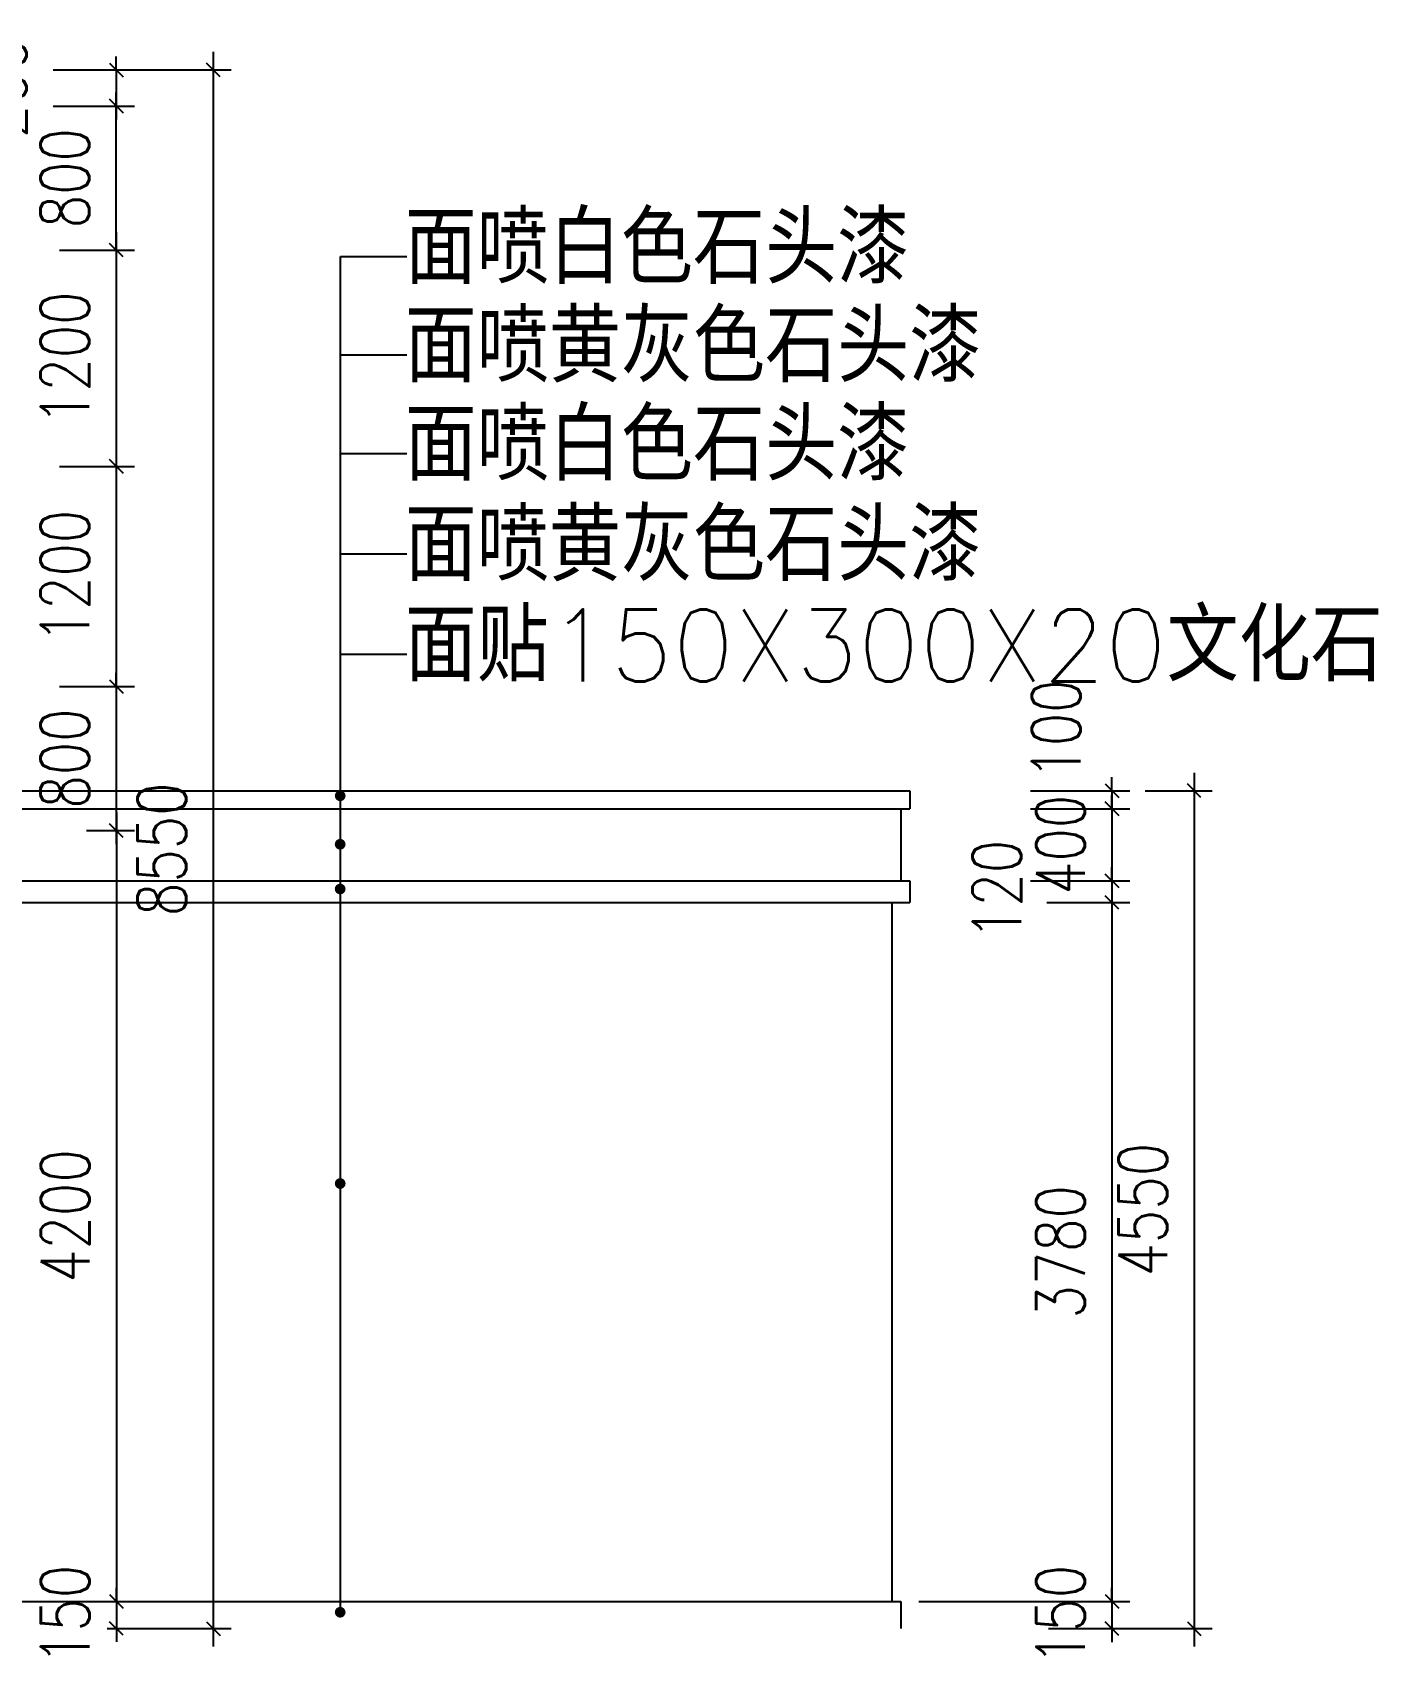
# Model space of a CAD drawing. Extents: x 249174 to 363784, y -3149 to 82603.
# Drawn here: x 356317 to 363784, y 1287 to 10374 of the extents above; entities that cross this region are included whole.
import ezdxf

# ---------------------------------------------------------------- set-up
doc = ezdxf.new("R2010")
doc.units = 0
doc.header["$LTSCALE"] = 1000
doc.header["$MEASUREMENT"] = 0
doc.linetypes.add('DOTE', pattern=[2.42, 2, -0.2, 0.02, -0.2])
doc.layers.get('0').update_dxf_attribs({"linetype": 'CONTINUOUS'})
doc.layers.get('DEFPOINTS').update_dxf_attribs({"color": 6, "linetype": 'CONTINUOUS'})
for name, color, linetype in [('DIM', 3, 'CONTINUOUS'), ('DOTE', 4, 'DOTE'), ('W', 6, 'CONTINUOUS'), ('字样', 2, 'CONTINUOUS')]:
    doc.layers.add(name, color=color, linetype=linetype)
doc.styles.add('DIM_FONT', font='SIMPLEX', dxfattribs={"width": 0.8})
doc.styles.add('HZ', font='txt', dxfattribs={"bigfont": 'hztxt'})
doc.dimstyles.new('DIMN', dxfattribs={"dimtxt": 300, "dimasz": 1, "dimexe": 250, "dimexo": 300, "dimgap": 150, "dimtad": 1, "dimdec": 0, "dimzin": 0, "dimtxsty": 'DIM_FONT', "dimblk": '_DIMX', "dimblk1": '_DIMX', "dimblk2": '_DIMX', "dimcen": 100, "dimdle": 250, "dimclrd": 3, "dimclre": 3, "dimclrt": 7, "dimazin": 3, "dimtfac": 1, "dimtdec": 0, "dimtix": 1, "dimtmove": 0, "dimatfit": 3, "dimtolj": 1, "dimtzin": 0})

# ---------------------------------------------------------------- blocks, each defined once
blk = doc.blocks.new('_OBLIQUE')
at = {"color": 0, "linetype": 'BYBLOCK'}
blk.add_line((-0.5, -0.5), (0.5, 0.5), dxfattribs=at)
blk = doc.blocks.new('*D98')
at = {"color": 3, "linetype": 'BYBLOCK'}
for p, q in [((274425, -93946.4), (274425, -93871.4)), ((274110.4, -93946.4), (274525, -93946.4)), ((274425, -94746.4), (274425, -93946.4)), ((274110.4, -94746.4), (274525, -94746.4)), ((274425, -94746.4), (274425, -94821.4))]:
    blk.add_line(p, q, dxfattribs=at)
at = {"layer": 'DEFPOINTS', "color": 0, "linetype": 'BYBLOCK'}
for p in [(274010.4, -93946.4), (274425, -93946.4), (274010.4, -94746.4)]:
    blk.add_point(p, dxfattribs=at)
at = {"color": 3, "linetype": 'BYBLOCK', "xscale": 75, "yscale": 75, "zscale": 75}
for p, rotation in [((274425, -93946.4), 270), ((274425, -94746.4), 90)]:
    blk.add_blockref('_OBLIQUE', p, dxfattribs=dict(at, rotation=rotation))
at = {"color": 7, "linetype": 'BYBLOCK', "insert": (274140, -94346.4), "char_height": 270, "attachment_point": 5, "rotation": 90, "style": 'DIM_FONT'}
blk.add_mtext('\\A1;800', dxfattribs=at)
blk = doc.blocks.new('_DIMX')
blk.add_line((-150, 0), (150, 0))
at = {"const_width": 50}
blk.add_lwpolyline([(-70, -70), (70, 70)], dxfattribs=at)
blk = doc.blocks.new('*D120')
at = {"color": 3, "linetype": 'BYBLOCK'}
for p, q in [((303280.9, -89472.8), (303280.9, -98322.8)), ((302693, -89572.8), (303380.9, -89572.8)), ((302693, -98222.8), (303380.9, -98222.8))]:
    blk.add_line(p, q, dxfattribs=at)
at = {"layer": 'DEFPOINTS', "color": 0, "linetype": 'BYBLOCK'}
for p in [(302593, -89572.8), (302593, -98222.8), (303280.9, -98222.8)]:
    blk.add_point(p, dxfattribs=at)
at = {"color": 3, "linetype": 'BYBLOCK', "xscale": 75, "yscale": 75, "zscale": 75}
for p, rotation in [((303280.9, -89572.8), 90), ((303280.9, -98222.8), 270)]:
    blk.add_blockref('_OBLIQUE', p, dxfattribs=dict(at, rotation=rotation))
at = {"color": 7, "linetype": 'BYBLOCK', "insert": (302995.9, -93897.8), "char_height": 270, "attachment_point": 5, "rotation": 90, "style": 'DIM_FONT'}
blk.add_mtext('\\A1;8550', dxfattribs=at)
blk = doc.blocks.new('*D102')
at = {"color": 3, "linetype": 'BYBLOCK'}
for p, q in [((274425.4, -102245.4), (274425.4, -102170.4)), ((274425.4, -102245.4), (274425.4, -102395.4)), ((274425.4, -102395.4), (274425.4, -102470.4))]:
    blk.add_line(p, q, dxfattribs=at)
at = {"layer": 'DEFPOINTS', "color": 0, "linetype": 'BYBLOCK'}
for p in [(274425.4, -102245.4), (274425.4, -102395.4), (274425.4, -102395.4)]:
    blk.add_point(p, dxfattribs=at)
at = {"color": 3, "linetype": 'BYBLOCK', "xscale": 75, "yscale": 75, "zscale": 75}
for p, rotation in [((274425.4, -102245.4), 270), ((274425.4, -102395.4), 90)]:
    blk.add_blockref('_OBLIQUE', p, dxfattribs=dict(at, rotation=rotation))
at = {"color": 7, "linetype": 'BYBLOCK', "insert": (274140.4, -102320.4), "char_height": 270, "attachment_point": 5, "rotation": 90, "style": 'DIM_FONT'}
blk.add_mtext('\\A1;150', dxfattribs=at)
blk = doc.blocks.new('*D96')
at = {"color": 3, "linetype": 'BYBLOCK'}
for p, q in [((302743.3, -93694.3), (302743.3, -98171.8)), ((302578.4, -93794.3), (302843.3, -93794.3)), ((302578.4, -98071.8), (302843.3, -98071.8))]:
    blk.add_line(p, q, dxfattribs=at)
at = {"layer": 'DEFPOINTS', "color": 0, "linetype": 'BYBLOCK'}
for p in [(302478.4, -93794.3), (302478.4, -98071.8), (302743.3, -98071.8)]:
    blk.add_point(p, dxfattribs=at)
at = {"color": 3, "linetype": 'BYBLOCK', "xscale": 75, "yscale": 75, "zscale": 75}
for p, rotation in [((302743.3, -93794.3), 90), ((302743.3, -98071.8), 270)]:
    blk.add_blockref('_OBLIQUE', p, dxfattribs=dict(at, rotation=rotation))
at = {"color": 7, "linetype": 'BYBLOCK', "insert": (302458.3, -95933.1), "char_height": 270, "attachment_point": 5, "rotation": 90, "style": 'DIM_FONT'}
blk.add_mtext('\\A1;4200', dxfattribs=at)
blk = doc.blocks.new('*D97')
at = {"color": 3, "linetype": 'BYBLOCK'}
for p, q in [((274425, -95846.4), (274425, -97267.9)), ((274410.4, -95946.4), (274525, -95946.4)), ((274110.4, -97167.9), (274525, -97167.9))]:
    blk.add_line(p, q, dxfattribs=at)
at = {"layer": 'DEFPOINTS', "color": 0, "linetype": 'BYBLOCK'}
for p in [(274310.4, -95946.4), (274010.4, -97167.9), (274425, -97167.9)]:
    blk.add_point(p, dxfattribs=at)
at = {"color": 3, "linetype": 'BYBLOCK', "xscale": 75, "yscale": 75, "zscale": 75}
for p, rotation in [((274425, -95946.4), 90), ((274425, -97167.9), 270)]:
    blk.add_blockref('_OBLIQUE', p, dxfattribs=dict(at, rotation=rotation))
at = {"color": 7, "linetype": 'BYBLOCK', "insert": (274140, -96557.1), "char_height": 270, "attachment_point": 5, "rotation": 90, "style": 'DIM_FONT'}
blk.add_mtext('\\A1;1200', dxfattribs=at)
blk = doc.blocks.new('*D99')
at = {"color": 3, "linetype": 'BYBLOCK'}
for p, q in [((274425, -94646.4), (274425, -96046.4)), ((274110.4, -94746.4), (274525, -94746.4)), ((274110.4, -95946.4), (274525, -95946.4))]:
    blk.add_line(p, q, dxfattribs=at)
at = {"layer": 'DEFPOINTS', "color": 0, "linetype": 'BYBLOCK'}
for p in [(274010.4, -94746.4), (274010.4, -95946.4), (274425, -95946.4)]:
    blk.add_point(p, dxfattribs=at)
at = {"color": 3, "linetype": 'BYBLOCK', "xscale": 75, "yscale": 75, "zscale": 75}
for p, rotation in [((274425, -94746.4), 90), ((274425, -95946.4), 270)]:
    blk.add_blockref('_OBLIQUE', p, dxfattribs=dict(at, rotation=rotation))
at = {"color": 7, "linetype": 'BYBLOCK', "insert": (274140, -95346.4), "char_height": 270, "attachment_point": 5, "rotation": 90, "style": 'DIM_FONT'}
blk.add_mtext('\\A1;1200', dxfattribs=at)
blk = doc.blocks.new('*D100')
at = {"color": 3, "linetype": 'BYBLOCK'}
for p, q in [((274425, -97167.9), (274425, -97092.9)), ((274260.4, -97167.9), (274525, -97167.9)), ((274425, -97167.9), (274425, -97967.9)), ((274260.4, -97967.9), (274525, -97967.9)), ((274425, -97967.9), (274425, -98042.9))]:
    blk.add_line(p, q, dxfattribs=at)
at = {"layer": 'DEFPOINTS', "color": 0, "linetype": 'BYBLOCK'}
for p in [(274160.4, -97167.9), (274160.4, -97967.9), (274425, -97967.9)]:
    blk.add_point(p, dxfattribs=at)
at = {"color": 3, "linetype": 'BYBLOCK', "xscale": 75, "yscale": 75, "zscale": 75}
for p, rotation in [((274425, -97167.9), 270), ((274425, -97967.9), 90)]:
    blk.add_blockref('_OBLIQUE', p, dxfattribs=dict(at, rotation=rotation))
at = {"color": 7, "linetype": 'BYBLOCK', "insert": (274140, -97567.9), "char_height": 270, "attachment_point": 5, "rotation": 90, "style": 'DIM_FONT'}
blk.add_mtext('\\A1;800', dxfattribs=at)
blk = doc.blocks.new('*D118')
at = {"color": 3, "linetype": 'BYBLOCK'}
for p, q in [((308268.5, -98071.8), (308268.5, -97996.8)), ((307968.5, -98071.8), (308018.5, -98071.8)), ((308268.5, -98071.8), (308268.5, -98222.8)), ((307916.4, -98222.8), (308518.5, -98222.8)), ((308268.5, -98222.8), (308268.5, -98297.8))]:
    blk.add_line(p, q, dxfattribs=at)
at = {"layer": 'DEFPOINTS', "color": 0, "linetype": 'BYBLOCK'}
for p in [(308268.5, -98071.8), (307616.4, -98222.8), (308268.5, -98222.8)]:
    blk.add_point(p, dxfattribs=at)
at = {"color": 3, "linetype": 'BYBLOCK', "xscale": 75, "yscale": 75, "zscale": 75}
for p, rotation in [((308268.5, -98071.8), 270), ((308268.5, -98222.8), 90)]:
    blk.add_blockref('_OBLIQUE', p, dxfattribs=dict(at, rotation=rotation))
at = {"color": 7, "linetype": 'BYBLOCK', "insert": (307983.5, -98147.3), "char_height": 270, "attachment_point": 5, "rotation": 90, "style": 'DIM_FONT'}
blk.add_mtext('\\A1;150', dxfattribs=at)
blk = doc.blocks.new('*D119')
at = {"color": 3, "linetype": 'BYBLOCK'}
for p, q in [((308725.1, -93472.8), (308725.1, -98322.8)), ((308453, -93572.8), (308825.1, -93572.8)), ((308453, -98222.8), (308825.1, -98222.8))]:
    blk.add_line(p, q, dxfattribs=at)
at = {"layer": 'DEFPOINTS', "color": 0, "linetype": 'BYBLOCK'}
for p in [(308353, -93572.8), (308353, -98222.8), (308725.1, -98222.8)]:
    blk.add_point(p, dxfattribs=at)
at = {"color": 3, "linetype": 'BYBLOCK', "xscale": 75, "yscale": 75, "zscale": 75}
for p, rotation in [((308725.1, -93572.8), 90), ((308725.1, -98222.8), 270)]:
    blk.add_blockref('_OBLIQUE', p, dxfattribs=dict(at, rotation=rotation))
at = {"color": 7, "linetype": 'BYBLOCK', "insert": (308440.1, -95897.8), "char_height": 270, "attachment_point": 5, "rotation": 90, "style": 'DIM_FONT'}
blk.add_mtext('\\A1;4550', dxfattribs=at)
blk = doc.blocks.new('*D117')
at = {"color": 3, "linetype": 'BYBLOCK'}
for p, q in [((308268.5, -94092.8), (308268.5, -98171.8)), ((307907.6, -94192.8), (308368.5, -94192.8)), ((307196.6, -98071.8), (308368.5, -98071.8))]:
    blk.add_line(p, q, dxfattribs=at)
at = {"layer": 'DEFPOINTS', "color": 0, "linetype": 'BYBLOCK'}
for p in [(307807.6, -94192.8), (307096.6, -98071.8), (308268.5, -98071.8)]:
    blk.add_point(p, dxfattribs=at)
at = {"color": 3, "linetype": 'BYBLOCK', "xscale": 75, "yscale": 75, "zscale": 75}
for p, rotation in [((308268.5, -94192.8), 90), ((308268.5, -98071.8), 270)]:
    blk.add_blockref('_OBLIQUE', p, dxfattribs=dict(at, rotation=rotation))
at = {"color": 7, "linetype": 'BYBLOCK', "insert": (307983.5, -96132.3), "char_height": 270, "attachment_point": 5, "rotation": 90, "style": 'DIM_FONT'}
blk.add_mtext('\\A1;3780', dxfattribs=at)
blk = doc.blocks.new('*D114')
at = {"color": 3, "linetype": 'BYBLOCK'}
for p, q in [((279950.6, -97746.4), (279950.6, -97671.4)), ((279498.4, -97746.4), (280050.6, -97746.4)), ((279950.6, -97746.4), (279950.6, -97846.4)), ((279950.6, -97746.4), (279950.6, -97846.4)), ((279498.4, -97846.4), (280050.6, -97846.4)), ((279950.6, -97846.4), (279950.6, -97921.4))]:
    blk.add_line(p, q, dxfattribs=at)
at = {"layer": 'DEFPOINTS', "color": 0, "linetype": 'BYBLOCK'}
for p in [(279398.4, -97746.4), (279398.4, -97846.4), (279950.6, -97846.4)]:
    blk.add_point(p, dxfattribs=at)
at = {"color": 3, "linetype": 'BYBLOCK', "xscale": 75, "yscale": 75, "zscale": 75}
for p, rotation in [((279950.6, -97746.4), 270), ((279950.6, -97846.4), 90)]:
    blk.add_blockref('_OBLIQUE', p, dxfattribs=dict(at, rotation=rotation))
at = {"color": 7, "linetype": 'BYBLOCK', "insert": (279640.4, -97407), "char_height": 270, "attachment_point": 5, "rotation": 90, "style": 'DIM_FONT'}
blk.add_mtext('\\A1;100', dxfattribs=at)
blk = doc.blocks.new('*D115')
at = {"color": 3, "linetype": 'BYBLOCK'}
for p, q in [((279950.6, -97846.4), (279950.6, -97771.4)), ((279498.4, -97846.4), (280050.6, -97846.4)), ((279950.6, -97846.4), (279950.6, -98246.4)), ((279498.4, -98246.4), (280050.6, -98246.4)), ((279950.6, -98246.4), (279950.6, -98321.4))]:
    blk.add_line(p, q, dxfattribs=at)
at = {"layer": 'DEFPOINTS', "color": 0, "linetype": 'BYBLOCK'}
for p in [(279398.4, -97846.4), (279398.4, -98246.4), (279950.6, -98246.4)]:
    blk.add_point(p, dxfattribs=at)
at = {"color": 3, "linetype": 'BYBLOCK', "xscale": 75, "yscale": 75, "zscale": 75}
for p, rotation in [((279950.6, -97846.4), 270), ((279950.6, -98246.4), 90)]:
    blk.add_blockref('_OBLIQUE', p, dxfattribs=dict(at, rotation=rotation))
at = {"color": 7, "linetype": 'BYBLOCK', "insert": (279665.6, -98046.4), "char_height": 270, "attachment_point": 5, "rotation": 90, "style": 'DIM_FONT'}
blk.add_mtext('\\A1;400', dxfattribs=at)
blk = doc.blocks.new('*D116')
at = {"color": 3, "linetype": 'BYBLOCK'}
for p, q in [((279950.6, -98246.4), (279950.6, -98171.4)), ((279498.4, -98246.4), (280050.6, -98246.4)), ((279950.6, -98246.4), (279950.6, -98366.4)), ((279950.6, -98246.4), (279950.6, -98366.4)), ((279589.6, -98366.4), (280050.6, -98366.4)), ((279950.6, -98366.4), (279950.6, -98441.4))]:
    blk.add_line(p, q, dxfattribs=at)
at = {"layer": 'DEFPOINTS', "color": 0, "linetype": 'BYBLOCK'}
for p in [(279398.4, -98246.4), (279489.6, -98366.4), (279950.6, -98366.4)]:
    blk.add_point(p, dxfattribs=at)
at = {"color": 3, "linetype": 'BYBLOCK', "xscale": 75, "yscale": 75, "zscale": 75}
for p, rotation in [((279950.6, -98246.4), 270), ((279950.6, -98366.4), 90)]:
    blk.add_blockref('_OBLIQUE', p, dxfattribs=dict(at, rotation=rotation))
at = {"color": 7, "linetype": 'BYBLOCK', "insert": (279312, -98296.4), "char_height": 270, "attachment_point": 5, "rotation": 90, "style": 'DIM_FONT'}
blk.add_mtext('\\A1;120', dxfattribs=at)
blk = doc.blocks.new('*D101')
at = {"color": 3, "linetype": 'BYBLOCK'}
for p, q in [((274425, -93746.4), (274425, -93671.4)), ((274075, -93746.4), (274525, -93746.4)), ((274425, -93746.4), (274425, -93946.4)), ((274425, -93746.4), (274425, -93946.4)), ((274075, -93946.4), (274525, -93946.4)), ((274425, -93946.4), (274425, -94021.4))]:
    blk.add_line(p, q, dxfattribs=at)
at = {"layer": 'DEFPOINTS', "color": 0, "linetype": 'BYBLOCK'}
for p in [(273975, -93746.4), (273975, -93946.4), (274425, -93946.4)]:
    blk.add_point(p, dxfattribs=at)
at = {"color": 3, "linetype": 'BYBLOCK', "xscale": 75, "yscale": 75, "zscale": 75}
for p, rotation in [((274425, -93746.4), 270), ((274425, -93946.4), 90)]:
    blk.add_blockref('_OBLIQUE', p, dxfattribs=dict(at, rotation=rotation))
at = {"color": 7, "linetype": 'BYBLOCK', "insert": (273792.2, -93846.4), "char_height": 270, "attachment_point": 5, "rotation": 90, "style": 'DIM_FONT'}
blk.add_mtext('\\A1;200', dxfattribs=at)

msp = doc.modelspace()

# ---------------------------------------------------------------- hatches: boundary and pattern name
at = {"layer": '字样', "linetype": 'BYBLOCK'}
for points in [[(357993.2, 6139.7, 1), (358053.1, 6139.7, 1)], [(357993.2, 5870.7, 1), (358053.1, 5870.7, 1)], [(357993.2, 5622.4, 1), (358053.1, 5622.4, 1)], [(357993.2, 3987.9, 1), (358053.1, 3987.9, 1)], [(357993.2, 1608.6, 1), (358053.1, 1608.6, 1)]]:
    msp.add_hatch(color=256, dxfattribs=at).paths.add_polyline_path(points)

# ---------------------------------------------------------------- linework, layer by layer
at = {"layer": 'DOTE', "linetype": 'BYBLOCK'}
for p, q in [((354584.4, 6167.8), (361184.4, 6167.8)), ((361184.4, 6167.8), (361184.4, 6067.8)), ((354584.4, 6067.8), (361184.4, 6067.8)), ((361134.4, 6067.8), (361134.4, 5667.8)), ((361184.4, 5667.8), (361184.4, 5547.8)), ((361084.4, 5547.8), (361084.4, 1668.8)), ((361134.4, 1668.8), (361134.4, 1517.8))]:
    msp.add_line(p, q, dxfattribs=at)
at = {"layer": 'W', "linetype": 'BYBLOCK'}
for p, q in [((354584.4, 5667.8), (361184.4, 5667.8)), ((354584.4, 5547.8), (361184.4, 5547.8)), ((354584.4, 1668.8), (361134.4, 1668.8))]:
    msp.add_line(p, q, dxfattribs=at)
at = {"layer": '字样', "linetype": 'BYBLOCK'}
for p, q in [((358025.1, 1600.7), (358025.1, 9132.5)), ((358025.1, 9132.5), (358392.2, 9132.5)), ((358025.1, 8586.2), (358392.2, 8586.2)), ((358025.1, 8039.9), (358392.2, 8039.9)), ((358025.1, 7483), (358392.2, 7483)), ((358025.1, 6926), (358392.2, 6926))]:
    msp.add_line(p, q, dxfattribs=at)

# ---------------------------------------------------------------- texts
at = {"layer": '字样', "linetype": 'BYBLOCK', "style": 'HZ'}
for s, p in [('面喷白色石头漆', (358381.3, 8980.9)), ('面喷黄灰色石头漆', (358381.3, 8434.6)), ('面喷白色石头漆', (358381.3, 7888.3)), ('面喷黄灰色石头漆', (358381.3, 7331.4)), ('面贴150X300X20文化石', (358381.3, 6774.4))]:
    msp.add_text(s, height=400, dxfattribs=at).set_placement(p)

# ---------------------------------------------------------------- dimensions: what is measured, and where the dimension line sits
at = {"layer": 'DIM', "linetype": 'BYBLOCK'}
for base, p1, p2, picture, middle in [((356780.8, 9967.8), (356330.8, 10167.8), (356330.8, 9967.8), '*D101', (356147.9, 10067.8)), ((362306.3, 6067.8), (361754.2, 6167.8), (361754.2, 6067.8), '*D114', (361996.2, 6507.2)), ((362306.3, 5547.8), (361754.2, 5667.8), (361845.4, 5547.8), '*D116', (361667.7, 5617.8))]:
    dim = msp.add_linear_dim(base=base, p1=p1, p2=p2, angle=90, dimstyle='DIMN', override={"dimtxt": 270, "dimasz": 75, "dimexe": 100, "dimexo": 100, "dimblk1": 'OBLIQUE', "dimblk2": 'OBLIQUE', "dimsah": 1, "dimdle": 100}, dxfattribs=at)
    dim.commit()
    dim.dimension.update_dxf_attribs({"geometry": picture, "text_midpoint": middle, "dimtype": 128, "insert": (82355.8, 103914.2)})
for base, p1, p2, text, override, picture, middle, set_off in [((357318.7, 1517.8), (356630.8, 10167.8), (356630.8, 1517.8), '8550', {"dimtxt": 270, "dimasz": 75, "dimexe": 100, "dimexo": 100, "dimblk1": 'OBLIQUE', "dimblk2": 'OBLIQUE', "dimsah": 1, "dimdle": 100}, '*D120', (357033.7, 5842.8), (54037.8, 99740.6)), ((356780.8, 6746.3), (356666.2, 7967.8), (356366.2, 6746.3), '1200', {"dimtxt": 270, "dimasz": 75, "dimexe": 100, "dimexo": 100, "dimblk1": 'OBLIQUE', "dimblk2": 'OBLIQUE', "dimsah": 1, "dimdle": 100}, '*D97', (356495.8, 7357.1), (82355.8, 103914.2)), ((362762.9, 1517.8), (362390.8, 6167.8), (362390.8, 1517.8), '4550', {"dimtxt": 270, "dimasz": 75, "dimexe": 100, "dimexo": 100, "dimblk1": 'OBLIQUE', "dimblk2": 'OBLIQUE', "dimsah": 1, "dimdle": 100}, '*D119', (362477.9, 3842.8), (54037.8, 99740.6)), ((356781.1, 1668.8), (356516.2, 5946.3), (356516.2, 1668.8), '4200', {"dimtxt": 270, "dimasz": 75, "dimexe": 100, "dimexo": 100, "dimblk1": 'OBLIQUE', "dimblk2": 'OBLIQUE', "dimsah": 1, "dimdle": 100}, '*D96', (356496.1, 3807.6), (54037.8, 99740.6)), ((362306.3, 1668.8), (361845.4, 5547.8), (361134.4, 1668.8), '3780', {"dimtxt": 270, "dimasz": 75, "dimexe": 100, "dimexo": 100, "dimblk1": 'OBLIQUE', "dimblk2": 'OBLIQUE', "dimsah": 1, "dimdle": 100}, '*D117', (362021.3, 3608.3), (54037.8, 99740.6)), ((362306.3, 1517.8), (362306.3, 1668.8), (361654.2, 1517.8), '150', {"dimtxt": 270, "dimasz": 75, "dimblk1": 'OBLIQUE', "dimblk2": 'OBLIQUE', "dimsah": 1}, '*D118', (362021.3, 1593.3), (54037.8, 99740.6))]:
    dim = msp.add_linear_dim(base=base, p1=p1, p2=p2, angle=90, text=text, dimstyle='DIMN', override=override, dxfattribs=at)
    dim.commit()
    dim.dimension.update_dxf_attribs({"geometry": picture, "text_midpoint": middle, "insert": set_off})
for base, p1, p2, picture, middle in [((356780.8, 9967.8), (356366.2, 9167.8), (356366.2, 9967.8), '*D98', (356495.8, 9567.8)), ((356780.8, 7967.8), (356366.2, 9167.8), (356366.2, 7967.8), '*D99', (356495.8, 8567.8)), ((356780.8, 5946.3), (356516.2, 6746.3), (356516.2, 5946.3), '*D100', (356495.8, 6346.3)), ((362306.3, 5667.8), (361754.2, 6067.8), (361754.2, 5667.8), '*D115', (362021.3, 5867.8)), ((356781.1, 1518.8), (356781.1, 1668.8), (356781.1, 1518.8), '*D102', (356496.1, 1593.8))]:
    dim = msp.add_linear_dim(base=base, p1=p1, p2=p2, angle=90, dimstyle='DIMN', override={"dimtxt": 270, "dimasz": 75, "dimexe": 100, "dimexo": 100, "dimblk1": 'OBLIQUE', "dimblk2": 'OBLIQUE', "dimsah": 1, "dimdle": 100}, dxfattribs=at)
    dim.commit()
    dim.dimension.update_dxf_attribs({"geometry": picture, "text_midpoint": middle, "insert": (82355.8, 103914.2)})

doc.saveas('drawing.dxf')
